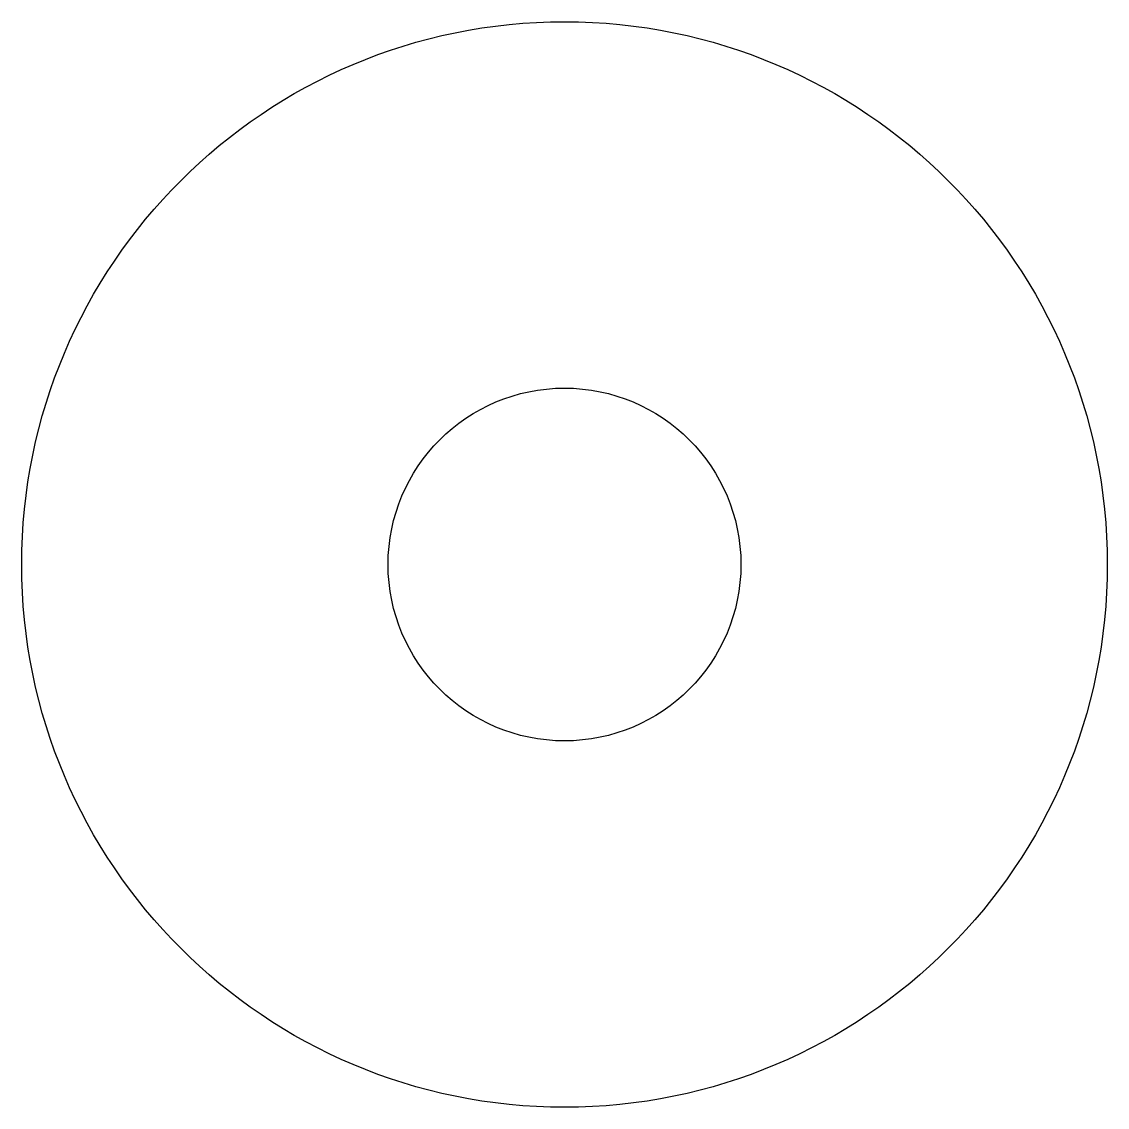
# Model space of a CAD drawing. Header units: millimetres. Extents: x 0 to 20, y 0 to 20.
import ezdxf

# ---------------------------------------------------------------- set-up
doc = ezdxf.new("R2010")
doc.units = ezdxf.units.MM

msp = doc.modelspace()

# ---------------------------------------------------------------- linework, layer by layer
at = {"layer": 'sheet_layer'}
for radius in [10, 3.25]:
    msp.add_circle((10, 10), radius, dxfattribs=at)

doc.saveas('drawing.dxf')
